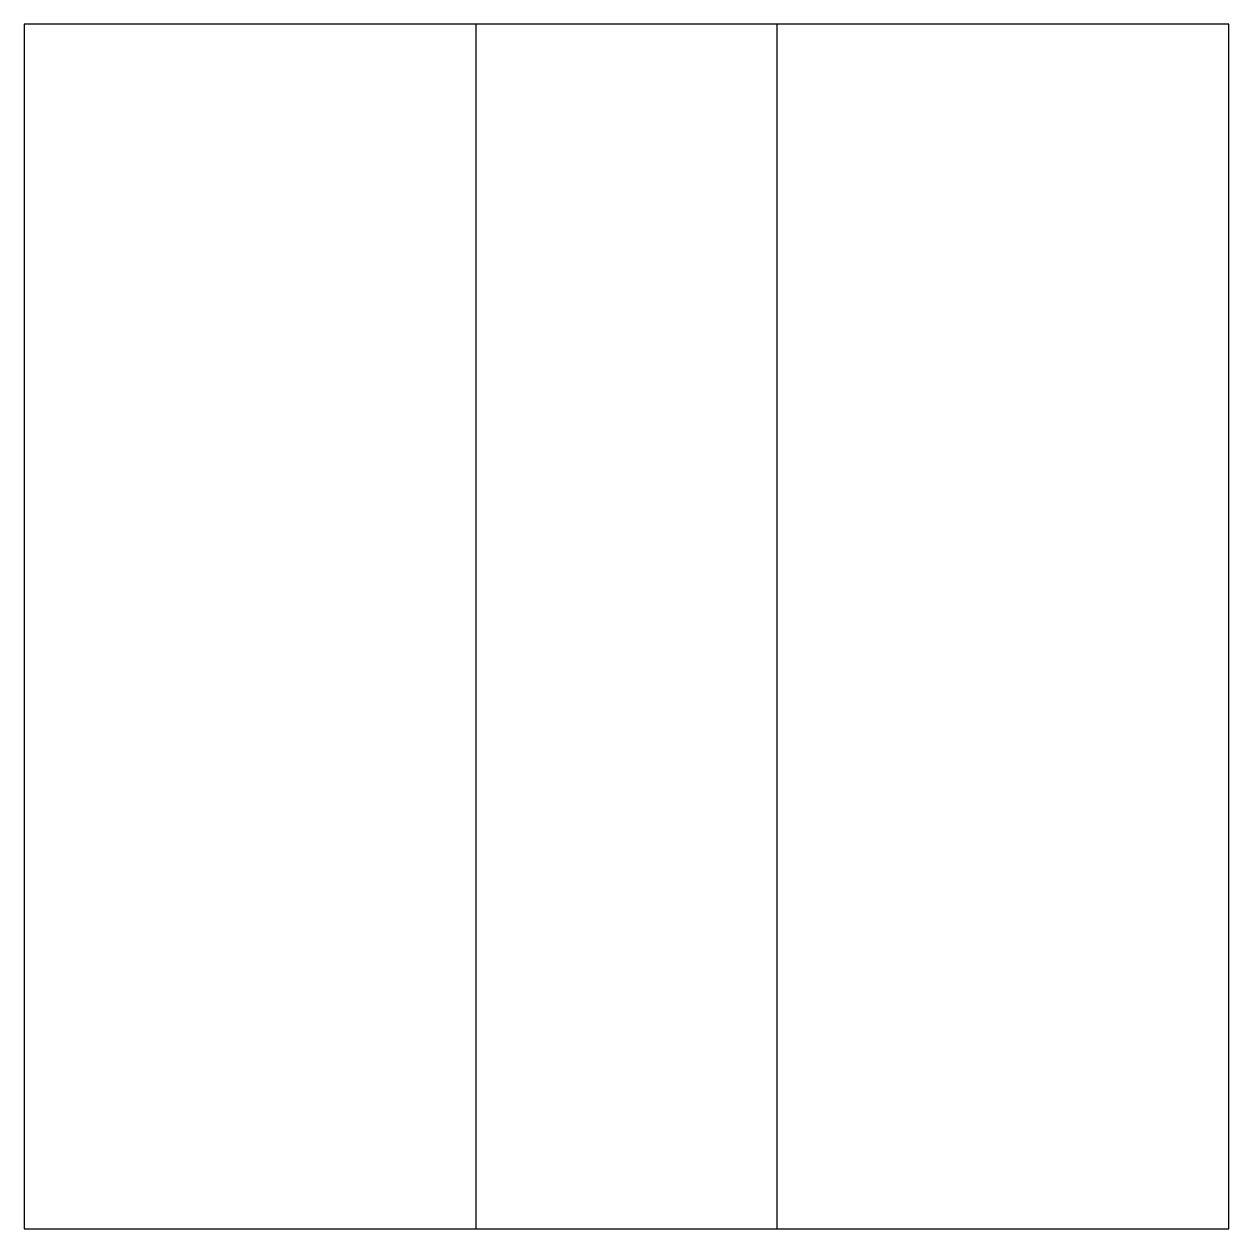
# Model space of a CAD drawing. Extents: x 93 to 133, y 160.2 to 200.2.
import ezdxf

# ---------------------------------------------------------------- set-up
doc = ezdxf.new("R2010")
doc.units = 0
doc.layers.add('Layer_1', color=7, linetype='CONTINUOUS')

msp = doc.modelspace()

# ---------------------------------------------------------------- linework, layer by layer
at = {"layer": 'Layer_1', "color": 7}
for points in [[(93.0301, 200.238213)], [(108.030078, 200.238213)], [(108.030078, 200.238213)], [(118.030071, 200.238213)], [(118.030071, 200.238213)], [(133.030023, 200.238213)], [(133.030023, 200.238213)], [(93.0301, 160.238291)], [(93.0301, 160.238291)], [(108.030078, 160.238291)], [(108.030078, 160.238291)], [(118.030071, 160.238291)], [(118.030071, 160.238291)], [(133.030023, 160.238291)]]:
    msp.add_lwpolyline(points, close=True, dxfattribs=at)
for points in [[(93.0301, 200.238213), (93.0301, 160.238291)], [(133.030023, 200.238213), (93.0301, 200.238213), (93.0301, 200.238213)], [(108.030078, 200.238213), (108.030078, 160.238291)], [(118.030071, 160.238291), (118.030071, 200.238213)], [(133.030023, 160.238291), (133.030023, 200.238213)], [(93.0301, 160.238291), (133.030023, 160.238291), (133.030023, 160.238291)]]:
    msp.add_lwpolyline(points, dxfattribs=at)

doc.saveas('drawing.dxf')
